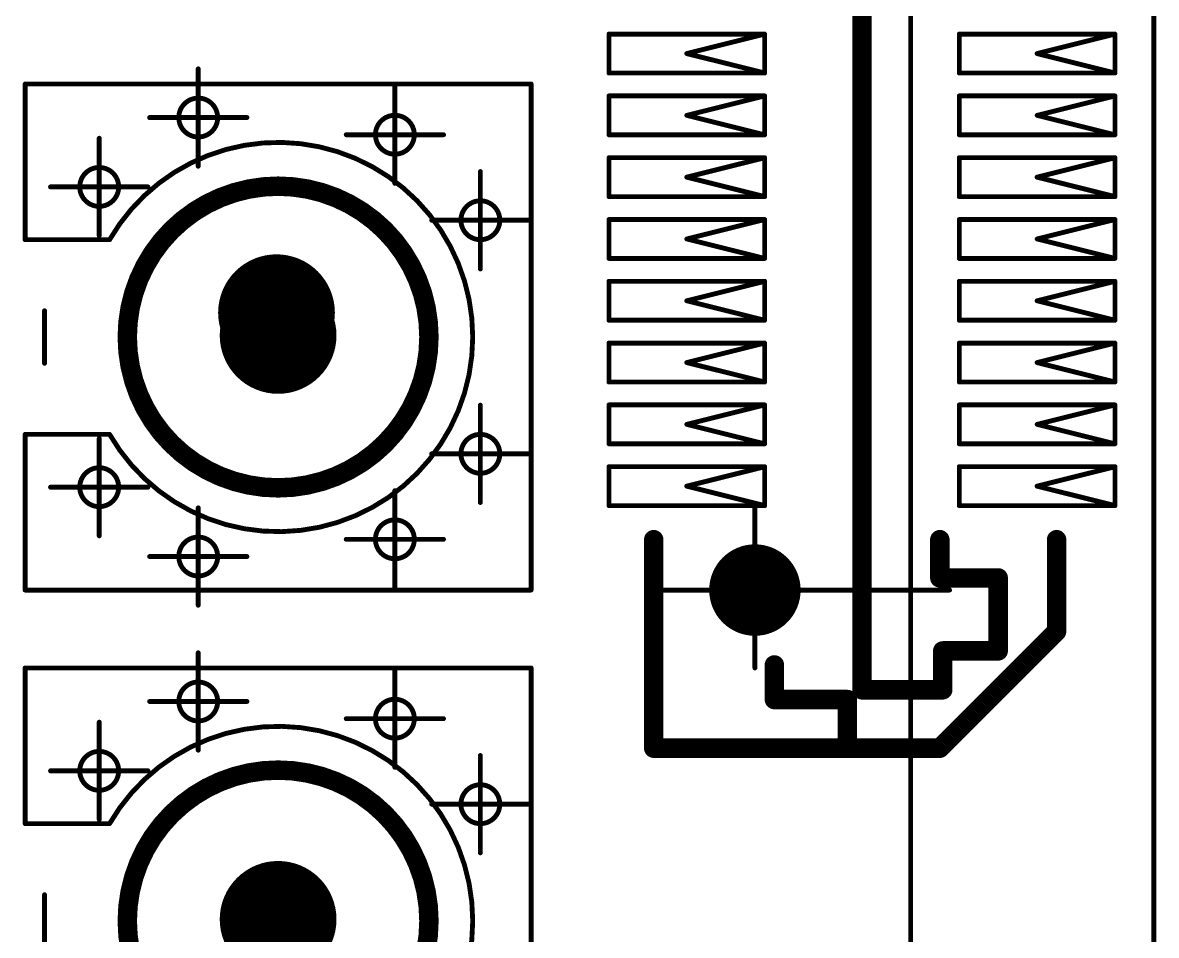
# Model space of a CAD drawing. Header units: millimetres. Extents: x 0.68 to 5.3, y 1.23 to 2.65.
# Drawn here: x 4.6604 to 5.1191, y 1.5985 to 1.9677 of the extents above; entities that cross this region are included whole.
import ezdxf

# ---------------------------------------------------------------- set-up
doc = ezdxf.new("R2010")
doc.units = ezdxf.units.MM
doc.header["$MEASUREMENT"] = 0
for name, color, linetype in [('Mechanical1', 6, 'Continuous'), ('Mechanical2', 216, 'Continuous'), ('Mechanical8', 56, 'Continuous'), ('MultiLayer', 9, 'Continuous'), ('PadHoleLayer', 156, 'Continuous'), ('TopOverlay', 2, 'Continuous')]:
    doc.layers.add(name, color=color, linetype=linetype)

# ---------------------------------------------------------------- blocks, each defined once
blk = doc.blocks.new('AMPHENOL_SMP_MSLD_PCT_10_45')
at = {"layer": 'Mechanical8', "const_width": 0.00197}
for points in [[(-0.10236, 0.10236), (-0.10236, -0.10236)], [(-0.10236, 0.10236), (-0.03937, 0.10236)], [(-0.03937, 0.10236), (-0.03937, 0.06819)], [(0.03937, 0.10236), (0.10236, 0.10236)], [(0.03937, 0.10236), (0.03937, 0.06819)], [(0.10236, 0.10236), (0.10236, -0.10236)], [(-0.06074, 0.09207), (-0.06074, 0.07238)], [(-0.01063, 0.09449), (0.01063, 0.09449)], [(0.06074, 0.09207), (0.06074, 0.07238)], [(-0.08042, 0.07238), (-0.06074, 0.07238)], [(-0.06074, 0.07238), (-0.06074, 0.0527)], [(-0.06074, 0.07238), (-0.04105, 0.07238)], [(0.04105, 0.07238), (0.06074, 0.07238)], [(0.06074, 0.07238), (0.06074, 0.0527)], [(0.06074, 0.07238), (0.08042, 0.07238)], [(-0.08879, 0.052), (-0.08879, 0.03232)], [(0.08879, 0.052), (0.08879, 0.03232)], [(-0.10847, 0.03232), (-0.08879, 0.03232)], [(-0.08879, 0.03232), (-0.08879, 0.01263)], [(-0.08879, 0.03232), (-0.0691, 0.03232)], [(0.0691, 0.03232), (0.08879, 0.03232)], [(0.08879, 0.03232), (0.08879, 0.01263)], [(0.08879, 0.03232), (0.10848, 0.03232)], [(0, 0.01968), (0, 0)], [(-0.01968, 0), (0, 0)], [(0, 0), (0, -0.01969)], [(0, 0), (0.01969, 0)], [(-0.08183, -0.02756), (-0.08183, -0.04724)], [(0.08183, -0.02756), (0.08183, -0.04724)], [(-0.10151, -0.04724), (-0.08183, -0.04724)], [(-0.08183, -0.04724), (-0.08183, -0.06693)], [(-0.08183, -0.04724), (-0.06214, -0.04724)], [(0.06214, -0.04724), (0.08183, -0.04724)], [(0.08183, -0.04724), (0.08183, -0.06693)], [(0.08183, -0.04724), (0.10151, -0.04724)], [(-0.04724, -0.06214), (-0.04724, -0.08183)], [(0.04724, -0.06214), (0.04724, -0.08183)], [(-0.06693, -0.08183), (-0.04724, -0.08183)], [(-0.04724, -0.08183), (-0.04724, -0.10151)], [(-0.04724, -0.08183), (-0.02756, -0.08183)], [(0.02756, -0.08183), (0.04724, -0.08183)], [(0.04724, -0.08183), (0.04724, -0.10151)], [(0.04724, -0.08183), (0.06693, -0.08183)], [(-0.10236, -0.10236), (0.10236, -0.10236)]]:
    blk.add_lwpolyline(points, dxfattribs=at)
at = {"layer": 'Mechanical8'}
for points, const_width in [([(-0.10285, 0.10236, 1), (-0.10187, 0.10236, 1)], 0.000984), ([(-0.10285, 0.10236, 1), (-0.10187, 0.10236, 1)], 0.000984), ([(-0.03986, 0.10236, 1), (-0.03888, 0.10236, 1)], 0.000984), ([(-0.03986, 0.10236, 1), (-0.03888, 0.10236, 1)], 0.000984), ([(0.03888, 0.10236, 1), (0.03986, 0.10236, 1)], 0.000984), ([(0.03888, 0.10236, 1), (0.03986, 0.10236, 1)], 0.000984), ([(0.10187, 0.10236, 1), (0.10285, 0.10236, 1)], 0.000984), ([(0.10187, 0.10236, 1), (0.10285, 0.10236, 1)], 0.000984), ([(-0.06123, 0.09207, 1), (-0.06024, 0.09207, 1)], 0.000984), ([(-0.01112, 0.09449, 1), (-0.01014, 0.09449, 1)], 0.000984), ([(0.01014, 0.09449, 1), (0.01112, 0.09449, 1)], 0.000984), ([(0.06024, 0.09207, 1), (0.06123, 0.09207, 1)], 0.000984), ([(-0.05286, 0.07238, 1), (-0.06861, 0.07238, 1)], 0.00197), ([(0.06861, 0.07238, 1), (0.05286, 0.07238, 1)], 0.00197), ([(-0.08091, 0.07238, 1), (-0.07993, 0.07238, 1)], 0.000984), ([(-0.0691, 0.07238, 1), (-0.06812, 0.07238, 1)], 0.000984), ([(-0.06123, 0.07238, 1), (-0.06024, 0.07238, 1)], 0.000984), ([(-0.06123, 0.07238, 1), (-0.06024, 0.07238, 1)], 0.000984), ([(-0.06123, 0.07238, 1), (-0.06024, 0.07238, 1)], 0.000984), ([(-0.06123, 0.07238, 1), (-0.06024, 0.07238, 1)], 0.000984), ([(-0.05335, 0.07238, 1), (-0.05237, 0.07238, 1)], 0.000984), ([(-0.04154, 0.07238, 1), (-0.04056, 0.07238, 1)], 0.000984), ([(-0.03986, 0.06819, 1), (-0.03888, 0.06819, 1)], 0.000984), ([(-0.03986, 0.06819, 1), (-0.03888, 0.06819, 1)], 0.000984), ([(0.03888, 0.06819, 1), (0.03986, 0.06819, 1)], 0.000984), ([(0.03888, 0.06819, 1), (0.03986, 0.06819, 1)], 0.000984), ([(0.04056, 0.07238, 1), (0.04154, 0.07238, 1)], 0.000984), ([(0.05237, 0.07238, 1), (0.05335, 0.07238, 1)], 0.000984), ([(0.06024, 0.07238, 1), (0.06123, 0.07238, 1)], 0.000984), ([(0.06024, 0.07238, 1), (0.06123, 0.07238, 1)], 0.000984), ([(0.06024, 0.07238, 1), (0.06123, 0.07238, 1)], 0.000984), ([(0.06024, 0.07238, 1), (0.06123, 0.07238, 1)], 0.000984), ([(0.06812, 0.07238, 1), (0.0691, 0.07238, 1)], 0.000984), ([(0.07993, 0.07238, 1), (0.08091, 0.07238, 1)], 0.000984), ([(-0.08928, 0.052, 1), (-0.0883, 0.052, 1)], 0.000984), ([(-0.06123, 0.0527, 1), (-0.06024, 0.0527, 1)], 0.000984), ([(0.06024, 0.0527, 1), (0.06123, 0.0527, 1)], 0.000984), ([(0.0883, 0.052, 1), (0.08928, 0.052, 1)], 0.000984), ([(-0.08092, 0.03232, 1), (-0.09666, 0.03232, 1)], 0.00197), ([(0.09666, 0.03232, 1), (0.08092, 0.03232, 1)], 0.00197), ([(-0.10897, 0.03232, 1), (-0.10798, 0.03232, 1)], 0.000984), ([(-0.09716, 0.03232, 1), (-0.09617, 0.03232, 1)], 0.000984), ([(-0.08928, 0.03232, 1), (-0.0883, 0.03232, 1)], 0.000984), ([(-0.08928, 0.03232, 1), (-0.0883, 0.03232, 1)], 0.000984), ([(-0.08928, 0.03232, 1), (-0.0883, 0.03232, 1)], 0.000984), ([(-0.08928, 0.03232, 1), (-0.0883, 0.03232, 1)], 0.000984), ([(-0.08141, 0.03232, 1), (-0.08042, 0.03232, 1)], 0.000984), ([(-0.0696, 0.03232, 1), (-0.06861, 0.03232, 1)], 0.000984), ([(0.06861, 0.03232, 1), (0.0696, 0.03232, 1)], 0.000984), ([(0.08042, 0.03232, 1), (0.08141, 0.03232, 1)], 0.000984), ([(0.0883, 0.03232, 1), (0.08928, 0.03232, 1)], 0.000984), ([(0.0883, 0.03232, 1), (0.08928, 0.03232, 1)], 0.000984), ([(0.0883, 0.03232, 1), (0.08928, 0.03232, 1)], 0.000984), ([(0.0883, 0.03232, 1), (0.08928, 0.03232, 1)], 0.000984), ([(0.09617, 0.03232, 1), (0.09716, 0.03232, 1)], 0.000984), ([(0.10798, 0.03232, 1), (0.10897, 0.03232, 1)], 0.000984), ([(-0.00049, 0.01968, 1), (0.00049, 0.01968, 1)], 0.000984), ([(-0.08928, 0.01263, 1), (-0.0883, 0.01263, 1)], 0.000984), ([(0.0883, 0.01263, 1), (0.08928, 0.01263, 1)], 0.000984), ([(-0.02018, 0, 1), (-0.01919, 0, 1)], 0.000984), ([(-0.00049, 0, 1), (0.00049, 0, 1)], 0.000984), ([(-0.00049, 0, 1), (0.00049, 0, 1)], 0.000984), ([(-0.00049, 0, 1), (0.00049, 0, 1)], 0.000984), ([(-0.00049, 0, 1), (0.00049, 0, 1)], 0.000984), ([(0.01919, 0, 1), (0.02018, 0, 1)], 0.000984), ([(-0.00049, -0.01969, 1), (0.00049, -0.01969, 1)], 0.000984), ([(-0.08232, -0.02756, 1), (-0.08134, -0.02756, 1)], 0.000984), ([(0.08134, -0.02756, 1), (0.08232, -0.02756, 1)], 0.000984), ([(-0.07396, -0.04724, 1), (-0.0897, -0.04724, 1)], 0.00197), ([(0.0897, -0.04724, 1), (0.07396, -0.04724, 1)], 0.00197), ([(-0.10201, -0.04724, 1), (-0.10102, -0.04724, 1)], 0.000984), ([(-0.0902, -0.04724, 1), (-0.08921, -0.04724, 1)], 0.000984), ([(-0.08232, -0.04724, 1), (-0.08134, -0.04724, 1)], 0.000984), ([(-0.08232, -0.04724, 1), (-0.08134, -0.04724, 1)], 0.000984), ([(-0.08232, -0.04724, 1), (-0.08134, -0.04724, 1)], 0.000984), ([(-0.08232, -0.04724, 1), (-0.08134, -0.04724, 1)], 0.000984), ([(-0.07445, -0.04724, 1), (-0.07346, -0.04724, 1)], 0.000984), ([(-0.06264, -0.04724, 1), (-0.06165, -0.04724, 1)], 0.000984), ([(0.06165, -0.04724, 1), (0.06264, -0.04724, 1)], 0.000984), ([(0.07346, -0.04724, 1), (0.07445, -0.04724, 1)], 0.000984), ([(0.08134, -0.04724, 1), (0.08232, -0.04724, 1)], 0.000984), ([(0.08134, -0.04724, 1), (0.08232, -0.04724, 1)], 0.000984), ([(0.08134, -0.04724, 1), (0.08232, -0.04724, 1)], 0.000984), ([(0.08134, -0.04724, 1), (0.08232, -0.04724, 1)], 0.000984), ([(0.08921, -0.04724, 1), (0.0902, -0.04724, 1)], 0.000984), ([(0.10102, -0.04724, 1), (0.10201, -0.04724, 1)], 0.000984), ([(-0.04774, -0.06214, 1), (-0.04675, -0.06214, 1)], 0.000984), ([(0.04675, -0.06214, 1), (0.04774, -0.06214, 1)], 0.000984), ([(-0.08232, -0.06693, 1), (-0.08134, -0.06693, 1)], 0.000984), ([(0.08134, -0.06693, 1), (0.08232, -0.06693, 1)], 0.000984), ([(-0.03937, -0.08183, 1), (-0.05512, -0.08183, 1)], 0.00197), ([(0.05512, -0.08183, 1), (0.03937, -0.08183, 1)], 0.00197), ([(-0.06742, -0.08183, 1), (-0.06644, -0.08183, 1)], 0.000984), ([(-0.05561, -0.08183, 1), (-0.05463, -0.08183, 1)], 0.000984), ([(-0.04774, -0.08183, 1), (-0.04675, -0.08183, 1)], 0.000984), ([(-0.04774, -0.08183, 1), (-0.04675, -0.08183, 1)], 0.000984), ([(-0.04774, -0.08183, 1), (-0.04675, -0.08183, 1)], 0.000984), ([(-0.04774, -0.08183, 1), (-0.04675, -0.08183, 1)], 0.000984), ([(-0.03986, -0.08183, 1), (-0.03888, -0.08183, 1)], 0.000984), ([(-0.02805, -0.08183, 1), (-0.02707, -0.08183, 1)], 0.000984), ([(0.02707, -0.08183, 1), (0.02805, -0.08183, 1)], 0.000984), ([(0.03888, -0.08183, 1), (0.03986, -0.08183, 1)], 0.000984), ([(0.04675, -0.08183, 1), (0.04774, -0.08183, 1)], 0.000984), ([(0.04675, -0.08183, 1), (0.04774, -0.08183, 1)], 0.000984), ([(0.04675, -0.08183, 1), (0.04774, -0.08183, 1)], 0.000984), ([(0.04675, -0.08183, 1), (0.04774, -0.08183, 1)], 0.000984), ([(0.05463, -0.08183, 1), (0.05561, -0.08183, 1)], 0.000984), ([(0.06644, -0.08183, 1), (0.06742, -0.08183, 1)], 0.000984), ([(-0.04774, -0.10151, 1), (-0.04675, -0.10151, 1)], 0.000984), ([(0.04675, -0.10151, 1), (0.04774, -0.10151, 1)], 0.000984), ([(-0.10285, -0.10236, 1), (-0.10187, -0.10236, 1)], 0.000984), ([(-0.10285, -0.10236, 1), (-0.10187, -0.10236, 1)], 0.000984), ([(0.10187, -0.10236, 1), (0.10285, -0.10236, 1)], 0.000984), ([(0.10187, -0.10236, 1), (0.10285, -0.10236, 1)], 0.000984)]:
    blk.add_lwpolyline(points, format="xyb", close=True, dxfattribs=dict(at, const_width=const_width))
at = {"layer": 'Mechanical8', "const_width": 0.00197}
blk.add_lwpolyline([(0.03937, 0.06819, -3.732051), (-0.03937, 0.06819)], format="xyb", dxfattribs=at)
at = {"layer": 'MultiLayer', "const_width": 0.02362}
blk.add_lwpolyline([(-0.01116, 0, 1), (0.01246, 0, 1)], format="xyb", close=True, dxfattribs=at)
at = {"layer": 'PadHoleLayer', "const_width": 0.01575}
blk.add_lwpolyline([(-0.00722, 0, 1), (0.00852, 0, 1)], format="xyb", close=True, dxfattribs=at)
at = {"layer": 'TopOverlay'}
for points, const_width in [([(0.06103, 0, 1), (-0.06102, 0, 1)], 0.00787), ([(-0.06299, 0, 1), (-0.05905, 0, 1)], 0.00394), ([(0.05906, 0, 1), (0.063, 0, 1)], 0.00394)]:
    blk.add_lwpolyline(points, format="xyb", close=True, dxfattribs=dict(at, const_width=const_width))
blk = doc.blocks.new('AMPHENOL_SMP_MSLD_PCT_10_47')
at = {"layer": 'Mechanical8', "const_width": 0.00197}
for points in [[(-0.10236, 0.10236), (-0.03937, 0.10236)], [(-0.10236, 0.10236), (-0.10236, -0.10236)], [(-0.03937, 0.10236), (-0.03937, 0.06819)], [(0.03937, 0.10236), (0.03937, 0.06819)], [(0.03937, 0.10236), (0.10236, 0.10236)], [(0.10236, 0.10236), (0.10236, -0.10236)], [(-0.06074, 0.09207), (-0.06074, 0.07238)], [(-0.01063, 0.09449), (0.01063, 0.09449)], [(0.06074, 0.09207), (0.06074, 0.07238)], [(-0.08042, 0.07238), (-0.06074, 0.07238)], [(-0.06074, 0.07238), (-0.04105, 0.07238)], [(-0.06074, 0.07238), (-0.06074, 0.0527)], [(0.04105, 0.07238), (0.06074, 0.07238)], [(0.06074, 0.07238), (0.08042, 0.07238)], [(0.06074, 0.07238), (0.06074, 0.0527)], [(-0.08879, 0.052), (-0.08879, 0.03232)], [(0.08879, 0.052), (0.08879, 0.03232)], [(-0.10847, 0.03232), (-0.08879, 0.03232)], [(-0.08879, 0.03232), (-0.0691, 0.03232)], [(-0.08879, 0.03232), (-0.08879, 0.01263)], [(0.0691, 0.03232), (0.08879, 0.03232)], [(0.08879, 0.03232), (0.10848, 0.03232)], [(0.08879, 0.03232), (0.08879, 0.01263)], [(0, 0.01968), (0, 0)], [(-0.01968, 0), (0, 0)], [(0, 0), (0.01969, 0)], [(0, 0), (0, -0.01969)], [(-0.08183, -0.02756), (-0.08183, -0.04724)], [(0.08183, -0.02756), (0.08183, -0.04724)], [(-0.10151, -0.04724), (-0.08183, -0.04724)], [(-0.08183, -0.04724), (-0.06214, -0.04724)], [(-0.08183, -0.04724), (-0.08183, -0.06693)], [(0.06214, -0.04724), (0.08183, -0.04724)], [(0.08183, -0.04724), (0.10151, -0.04724)], [(0.08183, -0.04724), (0.08183, -0.06693)], [(-0.04724, -0.06214), (-0.04724, -0.08183)], [(0.04724, -0.06214), (0.04724, -0.08183)], [(-0.06693, -0.08183), (-0.04724, -0.08183)], [(-0.04724, -0.08183), (-0.02756, -0.08183)], [(-0.04724, -0.08183), (-0.04724, -0.10151)], [(0.02756, -0.08183), (0.04724, -0.08183)], [(0.04724, -0.08183), (0.06693, -0.08183)], [(0.04724, -0.08183), (0.04724, -0.10151)], [(-0.10236, -0.10236), (0.10236, -0.10236)]]:
    blk.add_lwpolyline(points, dxfattribs=at)
at = {"layer": 'Mechanical8'}
for points, const_width in [([(-0.10285, 0.10236, 1), (-0.10187, 0.10236, 1)], 0.000984), ([(-0.10285, 0.10236, 1), (-0.10187, 0.10236, 1)], 0.000984), ([(-0.03986, 0.10236, 1), (-0.03888, 0.10236, 1)], 0.000984), ([(-0.03986, 0.10236, 1), (-0.03888, 0.10236, 1)], 0.000984), ([(0.03888, 0.10236, 1), (0.03986, 0.10236, 1)], 0.000984), ([(0.03888, 0.10236, 1), (0.03986, 0.10236, 1)], 0.000984), ([(0.10187, 0.10236, 1), (0.10285, 0.10236, 1)], 0.000984), ([(0.10187, 0.10236, 1), (0.10285, 0.10236, 1)], 0.000984), ([(-0.06123, 0.09207, 1), (-0.06024, 0.09207, 1)], 0.000984), ([(-0.01112, 0.09449, 1), (-0.01014, 0.09449, 1)], 0.000984), ([(0.01014, 0.09449, 1), (0.01112, 0.09449, 1)], 0.000984), ([(0.06024, 0.09207, 1), (0.06123, 0.09207, 1)], 0.000984), ([(-0.05286, 0.07238, 1), (-0.06861, 0.07238, 1)], 0.00197), ([(0.06861, 0.07238, 1), (0.05286, 0.07238, 1)], 0.00197), ([(-0.08091, 0.07238, 1), (-0.07993, 0.07238, 1)], 0.000984), ([(-0.0691, 0.07238, 1), (-0.06812, 0.07238, 1)], 0.000984), ([(-0.06123, 0.07238, 1), (-0.06024, 0.07238, 1)], 0.000984), ([(-0.06123, 0.07238, 1), (-0.06024, 0.07238, 1)], 0.000984), ([(-0.06123, 0.07238, 1), (-0.06024, 0.07238, 1)], 0.000984), ([(-0.06123, 0.07238, 1), (-0.06024, 0.07238, 1)], 0.000984), ([(-0.05335, 0.07238, 1), (-0.05237, 0.07238, 1)], 0.000984), ([(-0.04154, 0.07238, 1), (-0.04056, 0.07238, 1)], 0.000984), ([(-0.03986, 0.06819, 1), (-0.03888, 0.06819, 1)], 0.000984), ([(-0.03986, 0.06819, 1), (-0.03888, 0.06819, 1)], 0.000984), ([(0.03888, 0.06819, 1), (0.03986, 0.06819, 1)], 0.000984), ([(0.03888, 0.06819, 1), (0.03986, 0.06819, 1)], 0.000984), ([(0.04056, 0.07238, 1), (0.04154, 0.07238, 1)], 0.000984), ([(0.05237, 0.07238, 1), (0.05335, 0.07238, 1)], 0.000984), ([(0.06024, 0.07238, 1), (0.06123, 0.07238, 1)], 0.000984), ([(0.06024, 0.07238, 1), (0.06123, 0.07238, 1)], 0.000984), ([(0.06024, 0.07238, 1), (0.06123, 0.07238, 1)], 0.000984), ([(0.06024, 0.07238, 1), (0.06123, 0.07238, 1)], 0.000984), ([(0.06812, 0.07238, 1), (0.0691, 0.07238, 1)], 0.000984), ([(0.07993, 0.07238, 1), (0.08091, 0.07238, 1)], 0.000984), ([(-0.08928, 0.052, 1), (-0.0883, 0.052, 1)], 0.000984), ([(-0.06123, 0.0527, 1), (-0.06024, 0.0527, 1)], 0.000984), ([(0.06024, 0.0527, 1), (0.06123, 0.0527, 1)], 0.000984), ([(0.0883, 0.052, 1), (0.08928, 0.052, 1)], 0.000984), ([(-0.08092, 0.03232, 1), (-0.09666, 0.03232, 1)], 0.00197), ([(0.09666, 0.03232, 1), (0.08092, 0.03232, 1)], 0.00197), ([(-0.10897, 0.03232, 1), (-0.10798, 0.03232, 1)], 0.000984), ([(-0.09716, 0.03232, 1), (-0.09617, 0.03232, 1)], 0.000984), ([(-0.08928, 0.03232, 1), (-0.0883, 0.03232, 1)], 0.000984), ([(-0.08928, 0.03232, 1), (-0.0883, 0.03232, 1)], 0.000984), ([(-0.08928, 0.03232, 1), (-0.0883, 0.03232, 1)], 0.000984), ([(-0.08928, 0.03232, 1), (-0.0883, 0.03232, 1)], 0.000984), ([(-0.08141, 0.03232, 1), (-0.08042, 0.03232, 1)], 0.000984), ([(-0.0696, 0.03232, 1), (-0.06861, 0.03232, 1)], 0.000984), ([(0.06861, 0.03232, 1), (0.0696, 0.03232, 1)], 0.000984), ([(0.08042, 0.03232, 1), (0.08141, 0.03232, 1)], 0.000984), ([(0.0883, 0.03232, 1), (0.08928, 0.03232, 1)], 0.000984), ([(0.0883, 0.03232, 1), (0.08928, 0.03232, 1)], 0.000984), ([(0.0883, 0.03232, 1), (0.08928, 0.03232, 1)], 0.000984), ([(0.0883, 0.03232, 1), (0.08928, 0.03232, 1)], 0.000984), ([(0.09617, 0.03232, 1), (0.09716, 0.03232, 1)], 0.000984), ([(0.10798, 0.03232, 1), (0.10897, 0.03232, 1)], 0.000984), ([(-0.00049, 0.01968, 1), (0.00049, 0.01968, 1)], 0.000984), ([(-0.08928, 0.01263, 1), (-0.0883, 0.01263, 1)], 0.000984), ([(0.0883, 0.01263, 1), (0.08928, 0.01263, 1)], 0.000984), ([(-0.02018, 0, 1), (-0.01919, 0, 1)], 0.000984), ([(-0.00049, 0, 1), (0.00049, 0, 1)], 0.000984), ([(-0.00049, 0, 1), (0.00049, 0, 1)], 0.000984), ([(-0.00049, 0, 1), (0.00049, 0, 1)], 0.000984), ([(-0.00049, 0, 1), (0.00049, 0, 1)], 0.000984), ([(0.01919, 0, 1), (0.02018, 0, 1)], 0.000984), ([(-0.00049, -0.01969, 1), (0.00049, -0.01969, 1)], 0.000984), ([(-0.08232, -0.02756, 1), (-0.08134, -0.02756, 1)], 0.000984), ([(0.08134, -0.02756, 1), (0.08232, -0.02756, 1)], 0.000984), ([(-0.07396, -0.04724, 1), (-0.0897, -0.04724, 1)], 0.00197), ([(0.0897, -0.04724, 1), (0.07396, -0.04724, 1)], 0.00197), ([(-0.10201, -0.04724, 1), (-0.10102, -0.04724, 1)], 0.000984), ([(-0.0902, -0.04724, 1), (-0.08921, -0.04724, 1)], 0.000984), ([(-0.08232, -0.04724, 1), (-0.08134, -0.04724, 1)], 0.000984), ([(-0.08232, -0.04724, 1), (-0.08134, -0.04724, 1)], 0.000984), ([(-0.08232, -0.04724, 1), (-0.08134, -0.04724, 1)], 0.000984), ([(-0.08232, -0.04724, 1), (-0.08134, -0.04724, 1)], 0.000984), ([(-0.07445, -0.04724, 1), (-0.07346, -0.04724, 1)], 0.000984), ([(-0.06264, -0.04724, 1), (-0.06165, -0.04724, 1)], 0.000984), ([(0.06165, -0.04724, 1), (0.06264, -0.04724, 1)], 0.000984), ([(0.07346, -0.04724, 1), (0.07445, -0.04724, 1)], 0.000984), ([(0.08134, -0.04724, 1), (0.08232, -0.04724, 1)], 0.000984), ([(0.08134, -0.04724, 1), (0.08232, -0.04724, 1)], 0.000984), ([(0.08134, -0.04724, 1), (0.08232, -0.04724, 1)], 0.000984), ([(0.08134, -0.04724, 1), (0.08232, -0.04724, 1)], 0.000984), ([(0.08921, -0.04724, 1), (0.0902, -0.04724, 1)], 0.000984), ([(0.10102, -0.04724, 1), (0.10201, -0.04724, 1)], 0.000984), ([(-0.04774, -0.06214, 1), (-0.04675, -0.06214, 1)], 0.000984), ([(0.04675, -0.06214, 1), (0.04774, -0.06214, 1)], 0.000984), ([(-0.08232, -0.06693, 1), (-0.08134, -0.06693, 1)], 0.000984), ([(0.08134, -0.06693, 1), (0.08232, -0.06693, 1)], 0.000984), ([(-0.03937, -0.08183, 1), (-0.05512, -0.08183, 1)], 0.00197), ([(0.05512, -0.08183, 1), (0.03937, -0.08183, 1)], 0.00197), ([(-0.06742, -0.08183, 1), (-0.06644, -0.08183, 1)], 0.000984), ([(-0.05561, -0.08183, 1), (-0.05463, -0.08183, 1)], 0.000984), ([(-0.04774, -0.08183, 1), (-0.04675, -0.08183, 1)], 0.000984), ([(-0.04774, -0.08183, 1), (-0.04675, -0.08183, 1)], 0.000984), ([(-0.04774, -0.08183, 1), (-0.04675, -0.08183, 1)], 0.000984), ([(-0.04774, -0.08183, 1), (-0.04675, -0.08183, 1)], 0.000984), ([(-0.03986, -0.08183, 1), (-0.03888, -0.08183, 1)], 0.000984), ([(-0.02805, -0.08183, 1), (-0.02707, -0.08183, 1)], 0.000984), ([(0.02707, -0.08183, 1), (0.02805, -0.08183, 1)], 0.000984), ([(0.03888, -0.08183, 1), (0.03986, -0.08183, 1)], 0.000984), ([(0.04675, -0.08183, 1), (0.04774, -0.08183, 1)], 0.000984), ([(0.04675, -0.08183, 1), (0.04774, -0.08183, 1)], 0.000984), ([(0.04675, -0.08183, 1), (0.04774, -0.08183, 1)], 0.000984), ([(0.04675, -0.08183, 1), (0.04774, -0.08183, 1)], 0.000984), ([(0.05463, -0.08183, 1), (0.05561, -0.08183, 1)], 0.000984), ([(0.06644, -0.08183, 1), (0.06742, -0.08183, 1)], 0.000984), ([(-0.04774, -0.10151, 1), (-0.04675, -0.10151, 1)], 0.000984), ([(0.04675, -0.10151, 1), (0.04774, -0.10151, 1)], 0.000984), ([(-0.10285, -0.10236, 1), (-0.10187, -0.10236, 1)], 0.000984), ([(-0.10285, -0.10236, 1), (-0.10187, -0.10236, 1)], 0.000984), ([(0.10187, -0.10236, 1), (0.10285, -0.10236, 1)], 0.000984), ([(0.10187, -0.10236, 1), (0.10285, -0.10236, 1)], 0.000984)]:
    blk.add_lwpolyline(points, format="xyb", close=True, dxfattribs=dict(at, const_width=const_width))
at = {"layer": 'Mechanical8', "const_width": 0.00197}
blk.add_lwpolyline([(0.03937, 0.06819, -3.732051), (-0.03937, 0.06819)], format="xyb", dxfattribs=at)
at = {"layer": 'MultiLayer', "const_width": 0.02362}
blk.add_lwpolyline([(-0.01116, 0, 1), (0.01246, 0, 1)], format="xyb", close=True, dxfattribs=at)
at = {"layer": 'PadHoleLayer', "const_width": 0.01575}
blk.add_lwpolyline([(-0.00722, 0, 1), (0.00852, 0, 1)], format="xyb", close=True, dxfattribs=at)
at = {"layer": 'TopOverlay'}
for points, const_width in [([(0.06103, 0, 1), (-0.06102, 0, 1)], 0.00787), ([(-0.06299, 0, 1), (-0.05905, 0, 1)], 0.00394), ([(0.05906, 0, 1), (0.063, 0, 1)], 0.00394)]:
    blk.add_lwpolyline(points, format="xyb", close=True, dxfattribs=dict(at, const_width=const_width))
blk = doc.blocks.new('SAMTEC_LSS_120_03_L_DV_A_59')
at = {"layer": 'Mechanical8', "const_width": 0.00197}
for points in [[(-0.24537, 0.10236), (-0.24537, 0.03937)], [(-0.24537, 0.10236), (-0.22963, 0.10236)], [(-0.22963, 0.10236), (-0.22963, 0.03937)], [(-0.22037, 0.10236), (-0.22037, 0.03937)], [(-0.22037, 0.10236), (-0.20463, 0.10236)], [(-0.20463, 0.10236), (-0.20463, 0.03937)], [(-0.19537, 0.10236), (-0.19537, 0.03937)], [(-0.19537, 0.10236), (-0.17963, 0.10236)], [(-0.17963, 0.10236), (-0.17963, 0.03937)], [(-0.17037, 0.10236), (-0.17037, 0.03937)], [(-0.17037, 0.10236), (-0.15463, 0.10236)], [(-0.15463, 0.10236), (-0.15463, 0.03937)], [(-0.14537, 0.10236), (-0.14537, 0.03937)], [(-0.14537, 0.10236), (-0.12963, 0.10236)], [(-0.12963, 0.10236), (-0.12963, 0.03937)], [(-0.12037, 0.10236), (-0.12037, 0.03937)], [(-0.12037, 0.10236), (-0.10463, 0.10236)], [(-0.10463, 0.10236), (-0.10463, 0.03937)], [(-0.09537, 0.10236), (-0.09537, 0.03937)], [(-0.09537, 0.10236), (-0.07963, 0.10236)], [(-0.07963, 0.10236), (-0.07963, 0.03937)], [(-0.07037, 0.10236), (-0.07037, 0.03937)], [(-0.07037, 0.10236), (-0.05463, 0.10236)], [(-0.05463, 0.10236), (-0.05463, 0.03937)], [(-0.2375, 0.07087), (-0.24537, 0.03937)], [(-0.2375, 0.07087), (-0.22963, 0.03937)], [(-0.2125, 0.07087), (-0.22037, 0.03937)], [(-0.2125, 0.07087), (-0.20463, 0.03937)], [(-0.1875, 0.07087), (-0.19537, 0.03937)], [(-0.1875, 0.07087), (-0.17963, 0.03937)], [(-0.1625, 0.07087), (-0.17037, 0.03937)], [(-0.1625, 0.07087), (-0.15463, 0.03937)], [(-0.1375, 0.07087), (-0.14537, 0.03937)], [(-0.1375, 0.07087), (-0.12963, 0.03937)], [(-0.1125, 0.07087), (-0.12037, 0.03937)], [(-0.1125, 0.07087), (-0.10463, 0.03937)], [(-0.0875, 0.07087), (-0.09537, 0.03937)], [(-0.0875, 0.07087), (-0.07963, 0.03937)], [(-0.0625, 0.07087), (-0.07037, 0.03937)], [(-0.0625, 0.07087), (-0.05463, 0.03937)], [(-0.27953, 0.06299), (-0.27953, 0.04331)], [(-0.29921, 0.04331), (-0.27953, 0.04331)], [(-0.27953, 0.04331), (-0.25984, 0.04331)], [(-0.27953, 0.04331), (-0.27953, 0.02362)], [(-0.24537, 0.03937), (-0.22963, 0.03937)], [(-0.22037, 0.03937), (-0.20463, 0.03937)], [(-0.19537, 0.03937), (-0.17963, 0.03937)], [(-0.17037, 0.03937), (-0.15463, 0.03937)], [(-0.14537, 0.03937), (-0.12963, 0.03937)], [(-0.12037, 0.03937), (-0.10463, 0.03937)], [(-0.09537, 0.03937), (-0.07963, 0.03937)], [(-0.07037, 0.03937), (-0.05463, 0.03937)], [(-0.24537, -0.03937), (-0.24537, -0.10236)], [(-0.24537, -0.03937), (-0.22963, -0.03937)], [(-0.22963, -0.03937), (-0.22963, -0.10236)], [(-0.22037, -0.03937), (-0.22037, -0.10236)], [(-0.22037, -0.03937), (-0.20463, -0.03937)], [(-0.20463, -0.03937), (-0.20463, -0.10236)], [(-0.19537, -0.03937), (-0.19537, -0.10236)], [(-0.19537, -0.03937), (-0.17963, -0.03937)], [(-0.17963, -0.03937), (-0.17963, -0.10236)], [(-0.17037, -0.03937), (-0.17037, -0.10236)], [(-0.17037, -0.03937), (-0.15463, -0.03937)], [(-0.15463, -0.03937), (-0.15463, -0.10236)], [(-0.14537, -0.03937), (-0.14537, -0.10236)], [(-0.14537, -0.03937), (-0.12963, -0.03937)], [(-0.12963, -0.03937), (-0.12963, -0.10236)], [(-0.12037, -0.03937), (-0.12037, -0.10236)], [(-0.12037, -0.03937), (-0.10463, -0.03937)], [(-0.10463, -0.03937), (-0.10463, -0.10236)], [(-0.09537, -0.03937), (-0.09537, -0.10236)], [(-0.09537, -0.03937), (-0.07963, -0.03937)], [(-0.07963, -0.03937), (-0.07963, -0.10236)], [(-0.07037, -0.03937), (-0.07037, -0.10236)], [(-0.07037, -0.03937), (-0.05463, -0.03937)], [(-0.05463, -0.03937), (-0.05463, -0.10236)], [(-0.2375, -0.07087), (-0.24537, -0.10236)], [(-0.2375, -0.07087), (-0.22963, -0.10236)], [(-0.2125, -0.07087), (-0.22037, -0.10236)], [(-0.2125, -0.07087), (-0.20463, -0.10236)], [(-0.1875, -0.07087), (-0.19537, -0.10236)], [(-0.1875, -0.07087), (-0.17963, -0.10236)], [(-0.1625, -0.07087), (-0.17037, -0.10236)], [(-0.1625, -0.07087), (-0.15463, -0.10236)], [(-0.1375, -0.07087), (-0.14537, -0.10236)], [(-0.1375, -0.07087), (-0.12963, -0.10236)], [(-0.1125, -0.07087), (-0.12037, -0.10236)], [(-0.1125, -0.07087), (-0.10463, -0.10236)], [(-0.0875, -0.07087), (-0.09537, -0.10236)], [(-0.0875, -0.07087), (-0.07963, -0.10236)], [(-0.0625, -0.07087), (-0.07037, -0.10236)], [(-0.0625, -0.07087), (-0.05463, -0.10236)], [(-0.24537, -0.10236), (-0.22963, -0.10236)], [(-0.22037, -0.10236), (-0.20463, -0.10236)], [(-0.19537, -0.10236), (-0.17963, -0.10236)], [(-0.17037, -0.10236), (-0.15463, -0.10236)], [(-0.14537, -0.10236), (-0.12963, -0.10236)], [(-0.12037, -0.10236), (-0.10463, -0.10236)], [(-0.09537, -0.10236), (-0.07963, -0.10236)], [(-0.07037, -0.10236), (-0.05463, -0.10236)]]:
    blk.add_lwpolyline(points, dxfattribs=at)
at = {"layer": 'Mechanical8'}
for points, const_width in [([(-0.24587, 0.10236, 1), (-0.24488, 0.10236, 1)], 0.000984), ([(-0.24587, 0.10236, 1), (-0.24488, 0.10236, 1)], 0.000984), ([(-0.23012, 0.10236, 1), (-0.22913, 0.10236, 1)], 0.000984), ([(-0.23012, 0.10236, 1), (-0.22913, 0.10236, 1)], 0.000984), ([(-0.22087, 0.10236, 1), (-0.21988, 0.10236, 1)], 0.000984), ([(-0.22087, 0.10236, 1), (-0.21988, 0.10236, 1)], 0.000984), ([(-0.20512, 0.10236, 1), (-0.20413, 0.10236, 1)], 0.000984), ([(-0.20512, 0.10236, 1), (-0.20413, 0.10236, 1)], 0.000984), ([(-0.19587, 0.10236, 1), (-0.19488, 0.10236, 1)], 0.000984), ([(-0.19587, 0.10236, 1), (-0.19488, 0.10236, 1)], 0.000984), ([(-0.18012, 0.10236, 1), (-0.17913, 0.10236, 1)], 0.000984), ([(-0.18012, 0.10236, 1), (-0.17913, 0.10236, 1)], 0.000984), ([(-0.17087, 0.10236, 1), (-0.16988, 0.10236, 1)], 0.000984), ([(-0.17087, 0.10236, 1), (-0.16988, 0.10236, 1)], 0.000984), ([(-0.15512, 0.10236, 1), (-0.15413, 0.10236, 1)], 0.000984), ([(-0.15512, 0.10236, 1), (-0.15413, 0.10236, 1)], 0.000984), ([(-0.14587, 0.10236, 1), (-0.14488, 0.10236, 1)], 0.000984), ([(-0.14587, 0.10236, 1), (-0.14488, 0.10236, 1)], 0.000984), ([(-0.13012, 0.10236, 1), (-0.12913, 0.10236, 1)], 0.000984), ([(-0.13012, 0.10236, 1), (-0.12913, 0.10236, 1)], 0.000984), ([(-0.12087, 0.10236, 1), (-0.11988, 0.10236, 1)], 0.000984), ([(-0.12087, 0.10236, 1), (-0.11988, 0.10236, 1)], 0.000984), ([(-0.10512, 0.10236, 1), (-0.10413, 0.10236, 1)], 0.000984), ([(-0.10512, 0.10236, 1), (-0.10413, 0.10236, 1)], 0.000984), ([(-0.09587, 0.10236, 1), (-0.09488, 0.10236, 1)], 0.000984), ([(-0.09587, 0.10236, 1), (-0.09488, 0.10236, 1)], 0.000984), ([(-0.08012, 0.10236, 1), (-0.07913, 0.10236, 1)], 0.000984), ([(-0.08012, 0.10236, 1), (-0.07913, 0.10236, 1)], 0.000984), ([(-0.07087, 0.10236, 1), (-0.06988, 0.10236, 1)], 0.000984), ([(-0.07087, 0.10236, 1), (-0.06988, 0.10236, 1)], 0.000984), ([(-0.05512, 0.10236, 1), (-0.05413, 0.10236, 1)], 0.000984), ([(-0.05512, 0.10236, 1), (-0.05413, 0.10236, 1)], 0.000984), ([(-0.23799, 0.07087, 1), (-0.23701, 0.07087, 1)], 0.000984), ([(-0.23799, 0.07087, 1), (-0.23701, 0.07087, 1)], 0.000984), ([(-0.21299, 0.07087, 1), (-0.21201, 0.07087, 1)], 0.000984), ([(-0.21299, 0.07087, 1), (-0.21201, 0.07087, 1)], 0.000984), ([(-0.18799, 0.07087, 1), (-0.18701, 0.07087, 1)], 0.000984), ([(-0.18799, 0.07087, 1), (-0.18701, 0.07087, 1)], 0.000984), ([(-0.16299, 0.07087, 1), (-0.16201, 0.07087, 1)], 0.000984), ([(-0.16299, 0.07087, 1), (-0.16201, 0.07087, 1)], 0.000984), ([(-0.13799, 0.07087, 1), (-0.13701, 0.07087, 1)], 0.000984), ([(-0.13799, 0.07087, 1), (-0.13701, 0.07087, 1)], 0.000984), ([(-0.11299, 0.07087, 1), (-0.11201, 0.07087, 1)], 0.000984), ([(-0.11299, 0.07087, 1), (-0.11201, 0.07087, 1)], 0.000984), ([(-0.08799, 0.07087, 1), (-0.08701, 0.07087, 1)], 0.000984), ([(-0.08799, 0.07087, 1), (-0.08701, 0.07087, 1)], 0.000984), ([(-0.06299, 0.07087, 1), (-0.06201, 0.07087, 1)], 0.000984), ([(-0.06299, 0.07087, 1), (-0.06201, 0.07087, 1)], 0.000984), ([(-0.26201, 0.04331, 1), (-0.29705, 0.04331, 1)], 0.00197), ([(-0.28002, 0.06299, 1), (-0.27904, 0.06299, 1)], 0.000984), ([(-0.2997, 0.04331, 1), (-0.29872, 0.04331, 1)], 0.000984), ([(-0.29754, 0.04331, 1), (-0.29656, 0.04331, 1)], 0.000984), ([(-0.28002, 0.04331, 1), (-0.27904, 0.04331, 1)], 0.000984), ([(-0.28002, 0.04331, 1), (-0.27904, 0.04331, 1)], 0.000984), ([(-0.28002, 0.04331, 1), (-0.27904, 0.04331, 1)], 0.000984), ([(-0.28002, 0.04331, 1), (-0.27904, 0.04331, 1)], 0.000984), ([(-0.2625, 0.04331, 1), (-0.26152, 0.04331, 1)], 0.000984), ([(-0.26033, 0.04331, 1), (-0.25935, 0.04331, 1)], 0.000984), ([(-0.24587, 0.03937, 1), (-0.24488, 0.03937, 1)], 0.000984), ([(-0.24587, 0.03937, 1), (-0.24488, 0.03937, 1)], 0.000984), ([(-0.24587, 0.03937, 1), (-0.24488, 0.03937, 1)], 0.000984), ([(-0.23012, 0.03937, 1), (-0.22913, 0.03937, 1)], 0.000984), ([(-0.23012, 0.03937, 1), (-0.22913, 0.03937, 1)], 0.000984), ([(-0.23012, 0.03937, 1), (-0.22913, 0.03937, 1)], 0.000984), ([(-0.22087, 0.03937, 1), (-0.21988, 0.03937, 1)], 0.000984), ([(-0.22087, 0.03937, 1), (-0.21988, 0.03937, 1)], 0.000984), ([(-0.22087, 0.03937, 1), (-0.21988, 0.03937, 1)], 0.000984), ([(-0.20512, 0.03937, 1), (-0.20413, 0.03937, 1)], 0.000984), ([(-0.20512, 0.03937, 1), (-0.20413, 0.03937, 1)], 0.000984), ([(-0.20512, 0.03937, 1), (-0.20413, 0.03937, 1)], 0.000984), ([(-0.19587, 0.03937, 1), (-0.19488, 0.03937, 1)], 0.000984), ([(-0.19587, 0.03937, 1), (-0.19488, 0.03937, 1)], 0.000984), ([(-0.19587, 0.03937, 1), (-0.19488, 0.03937, 1)], 0.000984), ([(-0.18012, 0.03937, 1), (-0.17913, 0.03937, 1)], 0.000984), ([(-0.18012, 0.03937, 1), (-0.17913, 0.03937, 1)], 0.000984), ([(-0.18012, 0.03937, 1), (-0.17913, 0.03937, 1)], 0.000984), ([(-0.17087, 0.03937, 1), (-0.16988, 0.03937, 1)], 0.000984), ([(-0.17087, 0.03937, 1), (-0.16988, 0.03937, 1)], 0.000984), ([(-0.17087, 0.03937, 1), (-0.16988, 0.03937, 1)], 0.000984), ([(-0.15512, 0.03937, 1), (-0.15413, 0.03937, 1)], 0.000984), ([(-0.15512, 0.03937, 1), (-0.15413, 0.03937, 1)], 0.000984), ([(-0.15512, 0.03937, 1), (-0.15413, 0.03937, 1)], 0.000984), ([(-0.14587, 0.03937, 1), (-0.14488, 0.03937, 1)], 0.000984), ([(-0.14587, 0.03937, 1), (-0.14488, 0.03937, 1)], 0.000984), ([(-0.14587, 0.03937, 1), (-0.14488, 0.03937, 1)], 0.000984), ([(-0.13012, 0.03937, 1), (-0.12913, 0.03937, 1)], 0.000984), ([(-0.13012, 0.03937, 1), (-0.12913, 0.03937, 1)], 0.000984), ([(-0.13012, 0.03937, 1), (-0.12913, 0.03937, 1)], 0.000984), ([(-0.12087, 0.03937, 1), (-0.11988, 0.03937, 1)], 0.000984), ([(-0.12087, 0.03937, 1), (-0.11988, 0.03937, 1)], 0.000984), ([(-0.12087, 0.03937, 1), (-0.11988, 0.03937, 1)], 0.000984), ([(-0.10512, 0.03937, 1), (-0.10413, 0.03937, 1)], 0.000984), ([(-0.10512, 0.03937, 1), (-0.10413, 0.03937, 1)], 0.000984), ([(-0.10512, 0.03937, 1), (-0.10413, 0.03937, 1)], 0.000984), ([(-0.09587, 0.03937, 1), (-0.09488, 0.03937, 1)], 0.000984), ([(-0.09587, 0.03937, 1), (-0.09488, 0.03937, 1)], 0.000984), ([(-0.09587, 0.03937, 1), (-0.09488, 0.03937, 1)], 0.000984), ([(-0.08012, 0.03937, 1), (-0.07913, 0.03937, 1)], 0.000984), ([(-0.08012, 0.03937, 1), (-0.07913, 0.03937, 1)], 0.000984), ([(-0.08012, 0.03937, 1), (-0.07913, 0.03937, 1)], 0.000984), ([(-0.07087, 0.03937, 1), (-0.06988, 0.03937, 1)], 0.000984), ([(-0.07087, 0.03937, 1), (-0.06988, 0.03937, 1)], 0.000984), ([(-0.07087, 0.03937, 1), (-0.06988, 0.03937, 1)], 0.000984), ([(-0.05512, 0.03937, 1), (-0.05413, 0.03937, 1)], 0.000984), ([(-0.05512, 0.03937, 1), (-0.05413, 0.03937, 1)], 0.000984), ([(-0.05512, 0.03937, 1), (-0.05413, 0.03937, 1)], 0.000984), ([(-0.28002, 0.02362, 1), (-0.27904, 0.02362, 1)], 0.000984), ([(-0.24587, -0.03937, 1), (-0.24488, -0.03937, 1)], 0.000984), ([(-0.24587, -0.03937, 1), (-0.24488, -0.03937, 1)], 0.000984), ([(-0.23012, -0.03937, 1), (-0.22913, -0.03937, 1)], 0.000984), ([(-0.23012, -0.03937, 1), (-0.22913, -0.03937, 1)], 0.000984), ([(-0.22087, -0.03937, 1), (-0.21988, -0.03937, 1)], 0.000984), ([(-0.22087, -0.03937, 1), (-0.21988, -0.03937, 1)], 0.000984), ([(-0.20512, -0.03937, 1), (-0.20413, -0.03937, 1)], 0.000984), ([(-0.20512, -0.03937, 1), (-0.20413, -0.03937, 1)], 0.000984), ([(-0.19587, -0.03937, 1), (-0.19488, -0.03937, 1)], 0.000984), ([(-0.19587, -0.03937, 1), (-0.19488, -0.03937, 1)], 0.000984), ([(-0.18012, -0.03937, 1), (-0.17913, -0.03937, 1)], 0.000984), ([(-0.18012, -0.03937, 1), (-0.17913, -0.03937, 1)], 0.000984), ([(-0.17087, -0.03937, 1), (-0.16988, -0.03937, 1)], 0.000984), ([(-0.17087, -0.03937, 1), (-0.16988, -0.03937, 1)], 0.000984), ([(-0.15512, -0.03937, 1), (-0.15413, -0.03937, 1)], 0.000984), ([(-0.15512, -0.03937, 1), (-0.15413, -0.03937, 1)], 0.000984), ([(-0.14587, -0.03937, 1), (-0.14488, -0.03937, 1)], 0.000984), ([(-0.14587, -0.03937, 1), (-0.14488, -0.03937, 1)], 0.000984), ([(-0.13012, -0.03937, 1), (-0.12913, -0.03937, 1)], 0.000984), ([(-0.13012, -0.03937, 1), (-0.12913, -0.03937, 1)], 0.000984), ([(-0.12087, -0.03937, 1), (-0.11988, -0.03937, 1)], 0.000984), ([(-0.12087, -0.03937, 1), (-0.11988, -0.03937, 1)], 0.000984), ([(-0.10512, -0.03937, 1), (-0.10413, -0.03937, 1)], 0.000984), ([(-0.10512, -0.03937, 1), (-0.10413, -0.03937, 1)], 0.000984), ([(-0.09587, -0.03937, 1), (-0.09488, -0.03937, 1)], 0.000984), ([(-0.09587, -0.03937, 1), (-0.09488, -0.03937, 1)], 0.000984), ([(-0.08012, -0.03937, 1), (-0.07913, -0.03937, 1)], 0.000984), ([(-0.08012, -0.03937, 1), (-0.07913, -0.03937, 1)], 0.000984), ([(-0.07087, -0.03937, 1), (-0.06988, -0.03937, 1)], 0.000984), ([(-0.07087, -0.03937, 1), (-0.06988, -0.03937, 1)], 0.000984), ([(-0.05512, -0.03937, 1), (-0.05413, -0.03937, 1)], 0.000984), ([(-0.05512, -0.03937, 1), (-0.05413, -0.03937, 1)], 0.000984), ([(-0.23799, -0.07087, 1), (-0.23701, -0.07087, 1)], 0.000984), ([(-0.23799, -0.07087, 1), (-0.23701, -0.07087, 1)], 0.000984), ([(-0.21299, -0.07087, 1), (-0.21201, -0.07087, 1)], 0.000984), ([(-0.21299, -0.07087, 1), (-0.21201, -0.07087, 1)], 0.000984), ([(-0.18799, -0.07087, 1), (-0.18701, -0.07087, 1)], 0.000984), ([(-0.18799, -0.07087, 1), (-0.18701, -0.07087, 1)], 0.000984), ([(-0.16299, -0.07087, 1), (-0.16201, -0.07087, 1)], 0.000984), ([(-0.16299, -0.07087, 1), (-0.16201, -0.07087, 1)], 0.000984), ([(-0.13799, -0.07087, 1), (-0.13701, -0.07087, 1)], 0.000984), ([(-0.13799, -0.07087, 1), (-0.13701, -0.07087, 1)], 0.000984), ([(-0.11299, -0.07087, 1), (-0.11201, -0.07087, 1)], 0.000984), ([(-0.11299, -0.07087, 1), (-0.11201, -0.07087, 1)], 0.000984), ([(-0.08799, -0.07087, 1), (-0.08701, -0.07087, 1)], 0.000984), ([(-0.08799, -0.07087, 1), (-0.08701, -0.07087, 1)], 0.000984), ([(-0.06299, -0.07087, 1), (-0.06201, -0.07087, 1)], 0.000984), ([(-0.06299, -0.07087, 1), (-0.06201, -0.07087, 1)], 0.000984), ([(-0.24587, -0.10236, 1), (-0.24488, -0.10236, 1)], 0.000984), ([(-0.24587, -0.10236, 1), (-0.24488, -0.10236, 1)], 0.000984), ([(-0.24587, -0.10236, 1), (-0.24488, -0.10236, 1)], 0.000984), ([(-0.23012, -0.10236, 1), (-0.22913, -0.10236, 1)], 0.000984), ([(-0.23012, -0.10236, 1), (-0.22913, -0.10236, 1)], 0.000984), ([(-0.23012, -0.10236, 1), (-0.22913, -0.10236, 1)], 0.000984), ([(-0.22087, -0.10236, 1), (-0.21988, -0.10236, 1)], 0.000984), ([(-0.22087, -0.10236, 1), (-0.21988, -0.10236, 1)], 0.000984), ([(-0.22087, -0.10236, 1), (-0.21988, -0.10236, 1)], 0.000984), ([(-0.20512, -0.10236, 1), (-0.20413, -0.10236, 1)], 0.000984), ([(-0.20512, -0.10236, 1), (-0.20413, -0.10236, 1)], 0.000984), ([(-0.20512, -0.10236, 1), (-0.20413, -0.10236, 1)], 0.000984), ([(-0.19587, -0.10236, 1), (-0.19488, -0.10236, 1)], 0.000984), ([(-0.19587, -0.10236, 1), (-0.19488, -0.10236, 1)], 0.000984), ([(-0.19587, -0.10236, 1), (-0.19488, -0.10236, 1)], 0.000984), ([(-0.18012, -0.10236, 1), (-0.17913, -0.10236, 1)], 0.000984), ([(-0.18012, -0.10236, 1), (-0.17913, -0.10236, 1)], 0.000984), ([(-0.18012, -0.10236, 1), (-0.17913, -0.10236, 1)], 0.000984), ([(-0.17087, -0.10236, 1), (-0.16988, -0.10236, 1)], 0.000984), ([(-0.17087, -0.10236, 1), (-0.16988, -0.10236, 1)], 0.000984), ([(-0.17087, -0.10236, 1), (-0.16988, -0.10236, 1)], 0.000984), ([(-0.15512, -0.10236, 1), (-0.15413, -0.10236, 1)], 0.000984), ([(-0.15512, -0.10236, 1), (-0.15413, -0.10236, 1)], 0.000984), ([(-0.15512, -0.10236, 1), (-0.15413, -0.10236, 1)], 0.000984), ([(-0.14587, -0.10236, 1), (-0.14488, -0.10236, 1)], 0.000984), ([(-0.14587, -0.10236, 1), (-0.14488, -0.10236, 1)], 0.000984), ([(-0.14587, -0.10236, 1), (-0.14488, -0.10236, 1)], 0.000984), ([(-0.13012, -0.10236, 1), (-0.12913, -0.10236, 1)], 0.000984), ([(-0.13012, -0.10236, 1), (-0.12913, -0.10236, 1)], 0.000984), ([(-0.13012, -0.10236, 1), (-0.12913, -0.10236, 1)], 0.000984), ([(-0.12087, -0.10236, 1), (-0.11988, -0.10236, 1)], 0.000984), ([(-0.12087, -0.10236, 1), (-0.11988, -0.10236, 1)], 0.000984), ([(-0.12087, -0.10236, 1), (-0.11988, -0.10236, 1)], 0.000984), ([(-0.10512, -0.10236, 1), (-0.10413, -0.10236, 1)], 0.000984), ([(-0.10512, -0.10236, 1), (-0.10413, -0.10236, 1)], 0.000984), ([(-0.10512, -0.10236, 1), (-0.10413, -0.10236, 1)], 0.000984), ([(-0.09587, -0.10236, 1), (-0.09488, -0.10236, 1)], 0.000984), ([(-0.09587, -0.10236, 1), (-0.09488, -0.10236, 1)], 0.000984), ([(-0.09587, -0.10236, 1), (-0.09488, -0.10236, 1)], 0.000984), ([(-0.08012, -0.10236, 1), (-0.07913, -0.10236, 1)], 0.000984), ([(-0.08012, -0.10236, 1), (-0.07913, -0.10236, 1)], 0.000984), ([(-0.08012, -0.10236, 1), (-0.07913, -0.10236, 1)], 0.000984), ([(-0.07087, -0.10236, 1), (-0.06988, -0.10236, 1)], 0.000984), ([(-0.07087, -0.10236, 1), (-0.06988, -0.10236, 1)], 0.000984), ([(-0.07087, -0.10236, 1), (-0.06988, -0.10236, 1)], 0.000984), ([(-0.05512, -0.10236, 1), (-0.05413, -0.10236, 1)], 0.000984), ([(-0.05512, -0.10236, 1), (-0.05413, -0.10236, 1)], 0.000984), ([(-0.05512, -0.10236, 1), (-0.05413, -0.10236, 1)], 0.000984)]:
    blk.add_lwpolyline(points, format="xyb", close=True, dxfattribs=dict(at, const_width=const_width))
at = {"layer": 'MultiLayer', "const_width": 0.00984}
blk.add_lwpolyline([(-0.28445, 0.04331, 1), (-0.27461, 0.04331, 1)], format="xyb", close=True, dxfattribs=at)
at = {"layer": 'PadHoleLayer', "const_width": 0.01772}
blk.add_lwpolyline([(-0.28839, 0.04331, 1), (-0.27067, 0.04331, 1)], format="xyb", close=True, dxfattribs=at)
at = {"layer": 'TopOverlay', "const_width": 0.00787}
for points in [[(-0.3435, 0.08425), (-0.3435, -0.0315)], [(-0.3435, 0.08425), (-0.25915, 0.08425)], [(-0.32382, 0.03543), (-0.30982, 0.03543)], [(-0.32382, 0.03543), (-0.32382, 0.00591)], [(-0.3435, 0.00591), (-0.32382, 0.00591)], [(-0.31988, 0), (0.31988, 0)], [(-0.31988, 0), (-0.31988, -0.03268)], [(-0.3435, -0.0315), (-0.29626, -0.07874)], [(-0.31988, -0.03268), (-0.30413, -0.03268)], [(-0.30413, -0.03268), (-0.30413, -0.05512)], [(-0.27461, -0.0315), (-0.27461, -0.05512)], [(-0.27461, -0.0315), (-0.25915, -0.0315)], [(-0.30413, -0.05512), (-0.27461, -0.05512)], [(-0.29626, -0.07874), (-0.25915, -0.07874)]]:
    blk.add_lwpolyline(points, dxfattribs=at)
at = {"layer": 'TopOverlay', "const_width": 0.00394}
for points in [[(-0.34547, 0.08425, 1), (-0.34154, 0.08425, 1)], [(-0.34547, 0.08425, 1), (-0.34154, 0.08425, 1)], [(-0.26112, 0.08425, 1), (-0.25718, 0.08425, 1)], [(-0.32579, 0.03543, 1), (-0.32185, 0.03543, 1)], [(-0.32579, 0.03543, 1), (-0.32185, 0.03543, 1)], [(-0.31179, 0.03543, 1), (-0.30785, 0.03543, 1)], [(-0.34547, 0.00591, 1), (-0.34154, 0.00591, 1)], [(-0.32579, 0.00591, 1), (-0.32185, 0.00591, 1)], [(-0.32579, 0.00591, 1), (-0.32185, 0.00591, 1)], [(-0.32185, 0, 1), (-0.31791, 0, 1)], [(-0.32185, 0, 1), (-0.31791, 0, 1)], [(-0.34547, -0.0315, 1), (-0.34154, -0.0315, 1)], [(-0.34547, -0.0315, 1), (-0.34154, -0.0315, 1)], [(-0.32185, -0.03268, 1), (-0.31791, -0.03268, 1)], [(-0.32185, -0.03268, 1), (-0.31791, -0.03268, 1)], [(-0.3061, -0.03268, 1), (-0.30217, -0.03268, 1)], [(-0.3061, -0.03268, 1), (-0.30217, -0.03268, 1)], [(-0.27657, -0.0315, 1), (-0.27264, -0.0315, 1)], [(-0.27657, -0.0315, 1), (-0.27264, -0.0315, 1)], [(-0.26112, -0.0315, 1), (-0.25718, -0.0315, 1)], [(-0.3061, -0.05512, 1), (-0.30217, -0.05512, 1)], [(-0.3061, -0.05512, 1), (-0.30217, -0.05512, 1)], [(-0.27657, -0.05512, 1), (-0.27264, -0.05512, 1)], [(-0.27657, -0.05512, 1), (-0.27264, -0.05512, 1)], [(-0.29823, -0.07874, 1), (-0.29429, -0.07874, 1)], [(-0.29823, -0.07874, 1), (-0.29429, -0.07874, 1)], [(-0.26112, -0.07874, 1), (-0.25718, -0.07874, 1)]]:
    blk.add_lwpolyline(points, format="xyb", close=True, dxfattribs=at)

msp = doc.modelspace()

# ---------------------------------------------------------------- linework, layer by layer
at = {"layer": 'Mechanical1', "const_width": 0.00197}
msp.add_lwpolyline([(5.11811, 1.33858), (5.11811, 2.59843)], dxfattribs=at)
at = {"layer": 'Mechanical2', "const_width": 0.00197}
for points in [[(5.01969, 1.23032), (5.01969, 2.49016)], [(4.95669, 1.73819), (4.95669, 1.77195)], [(4.91969, 1.73819), (4.95669, 1.73819)], [(4.95669, 1.70669), (4.95669, 1.73819)], [(4.95669, 1.73819), (5.03543, 1.73819)]]:
    msp.add_lwpolyline(points, dxfattribs=at)
at = {"layer": 'Mechanical2', "const_width": 0.000984}
for points in [[(4.9562, 1.77195, 1), (4.95718, 1.77195, 1)], [(4.91919, 1.73819, 1), (4.92018, 1.73819, 1)], [(4.9562, 1.73819, 1), (4.95718, 1.73819, 1)], [(4.9562, 1.73819, 1), (4.95718, 1.73819, 1)], [(4.9562, 1.73819, 1), (4.95718, 1.73819, 1)], [(4.9562, 1.73819, 1), (4.95718, 1.73819, 1)], [(5.03494, 1.73819, 1), (5.03593, 1.73819, 1)], [(4.9562, 1.70669, 1), (4.95718, 1.70669, 1)]]:
    msp.add_lwpolyline(points, format="xyb", close=True, dxfattribs=at)
at = {"layer": 'MultiLayer', "const_width": 0.02362}
msp.add_lwpolyline([(4.75132, 1.85039, 1), (4.77494, 1.85039, 1)], format="xyb", close=True, dxfattribs=at)
at = {"layer": 'PadHoleLayer', "const_width": 0.01575}
msp.add_lwpolyline([(4.75526, 1.85039, 1), (4.771, 1.85039, 1)], format="xyb", close=True, dxfattribs=at)

# ---------------------------------------------------------------- block references
at = {"rotation": 90}
for name, p in [('SAMTEC_LSS_120_03_L_DV_A_59', (5, 2.01772)), ('AMPHENOL_SMP_MSLD_PCT_10_47', (4.76378, 1.84055)), ('AMPHENOL_SMP_MSLD_PCT_10_45', (4.76378, 1.60433))]:
    msp.add_blockref(name, p, dxfattribs=at)

doc.saveas('drawing.dxf')
